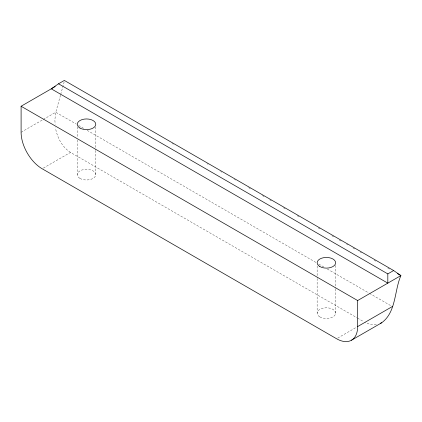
<?xml version="1.0" encoding="UTF-8"?>
<svg xmlns="http://www.w3.org/2000/svg" width="422" height="422" viewBox="0 0 422 422"><rect width="100%" height="100%" fill="white"/><g stroke="black" fill="none" stroke-linecap="round" stroke-linejoin="round"><path stroke-width="0.32" stroke-dasharray="2.11 1.58" d="M60.499 95.182L55.773 112.247L54.855 119.906L55.166 124.195M60.673 94.549L64.176 81.905M21.1 132.265L42.701 119.795M43.266 119.468L55.773 112.247L76.308 124.105M43.313 168.12L70.527 152.411L356.933 317.761M337.706 338.085L356.416 327.282M376.308 324.708L370.59 324.571L364.919 322.371M172.16 143.517L173.3 144.176M206.954 163.609L208.099 164.269M220.648 171.511L221.787 172.171M234.337 179.413L235.476 180.073M248.595 187.648L250.309 188.639M262.289 195.555L263.998 196.541M269.7 199.833L271.415 200.825M283.394 207.74L285.103 208.726M297.083 215.642L298.792 216.628M318.188 227.827L320.472 229.146M331.877 235.729L334.161 237.048M339.293 240.012L341.577 241.331M346.71 244.296L347.849 244.95M352.982 247.914L355.266 249.233M360.399 252.198L361.543 252.857M374.092 260.1L376.371 261.418M387.781 268.007L390.06 269.32M78.592 125.418L84.294 128.715M87.148 130.361L316.458 262.753M318.737 264.067L323.874 267.031M327.293 269.009L368.933 293.047M369.503 293.38L391.183 305.892M357.503 318.093L363.78 321.717M70.527 152.411C62.018 147.041 57.26 137.519 55.435 127.871M335.643 265.396L335.643 288.289M335.643 288.943L335.643 313.14M317.144 266.05L317.144 277.824M317.144 278.478L317.144 313.14M95.773 126.906L95.773 149.799M95.773 150.454L95.773 174.65M77.268 126.906L77.268 137.372M77.268 139.988L77.268 174.65M79.98 178.427A9.252 5.344 0 0 0 95.456 176.032A9.252 5.344 0 0 0 84.126 169.491A9.252 5.344 0 0 0 79.98 178.427M319.85 316.917A9.252 5.344 0 0 0 335.332 314.522A9.252 5.344 0 0 0 324.001 307.981A9.252 5.344 0 0 0 319.85 316.917"/><path stroke-width="0.63" d="M351.479 340.216L381.678 322.783C396.316 312.069 394.243 290.779 400.9 275.582L393.631 270.544L64.35 80.433L58.537 83.793L51.268 88.831L387.818 283.136L387.818 273.899L58.537 83.793M392.323 306.551L357.65 326.57A29.809 17.212 60 0 1 336.571 338.739L42.179 168.774A29.809 17.212 60 0 1 21.1 132.265L21.1 106.244L55.25 86.531M387.818 273.899L393.631 270.544M21.1 106.244L357.65 300.548L400.9 275.582L397.477 273.604M380.486 323.21L381.678 322.783M357.65 300.548L357.65 326.57M79.98 128.066A9.252 5.344 0 0 0 95.456 125.672A9.252 5.344 0 0 0 84.126 119.131A9.252 5.344 0 0 0 79.98 128.066M319.85 266.556A9.252 5.344 0 0 0 335.332 264.161A9.252 5.344 0 0 0 324.001 257.62A9.252 5.344 0 0 0 319.85 266.556"/></g></svg>
